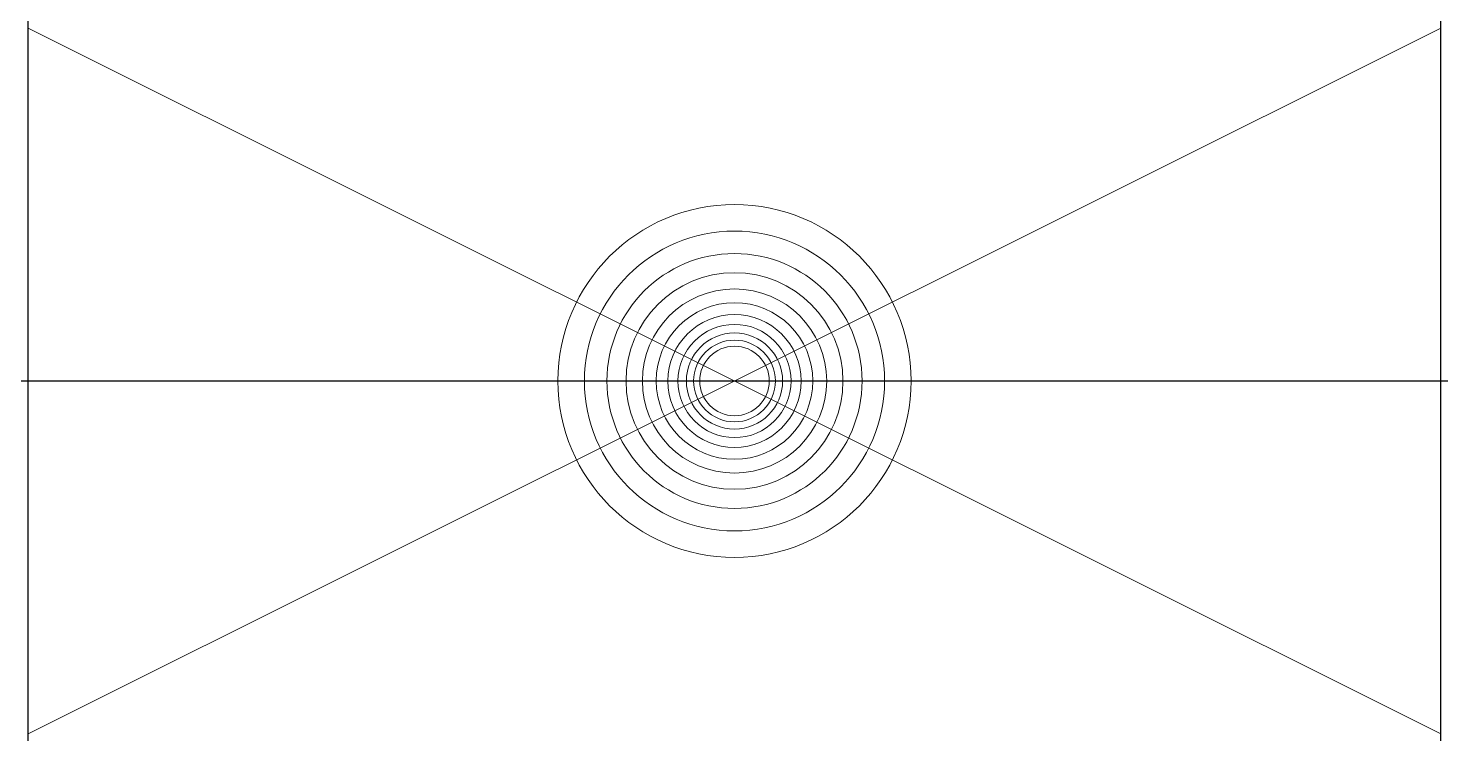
# Model space of a CAD drawing. Header units: millimetres. Extents: x 2232.21038 to 2232.21838, y 2042.87322 to 2042.87722.
import ezdxf

# ---------------------------------------------------------------- set-up
doc = ezdxf.new("R2010")
doc.units = ezdxf.units.MM
doc.header["$PDMODE"] = 2
doc.layers.add('Level 7', color=9, linetype='Continuous', lineweight=0, true_color=0xc8c8c8)

# ---------------------------------------------------------------- blocks, each defined once
blk = doc.blocks.new('001012')
at = {"layer": 'Level 7', "color": 2, "linetype": 'Continuous', "lineweight": 13, "flags": 128}
blk.add_lwpolyline([(-0.004, 0.002), (-0.004, -0.002), (0.004, 0.002), (0.004, -0.002), (-0.004, 0.002)], dxfattribs=at)
at = {"layer": 'Level 7', "color": 2, "linetype": 'Continuous', "lineweight": 13}
for radius in [0.001, 0.00085, 0.0007225, 0.0006141, 0.000522, 0.0004437, 0.0003771, 0.0003771, 0.0003206, 0.0002725, 0.0002316, 0.0001969]:
    blk.add_circle((0, 0), radius, dxfattribs=at)

msp = doc.modelspace()

# ---------------------------------------------------------------- linework, layer by layer
for p in [(2232.2103751, 2042.8752237), (2232.2183751, 2042.8752237)]:
    msp.add_point(p)

# ---------------------------------------------------------------- block references
at = {"color": 2, "linetype": 'Continuous', "lineweight": 13}
msp.add_blockref('001012', (2232.2143751, 2042.8752237), dxfattribs=at)

doc.saveas('drawing.dxf')
